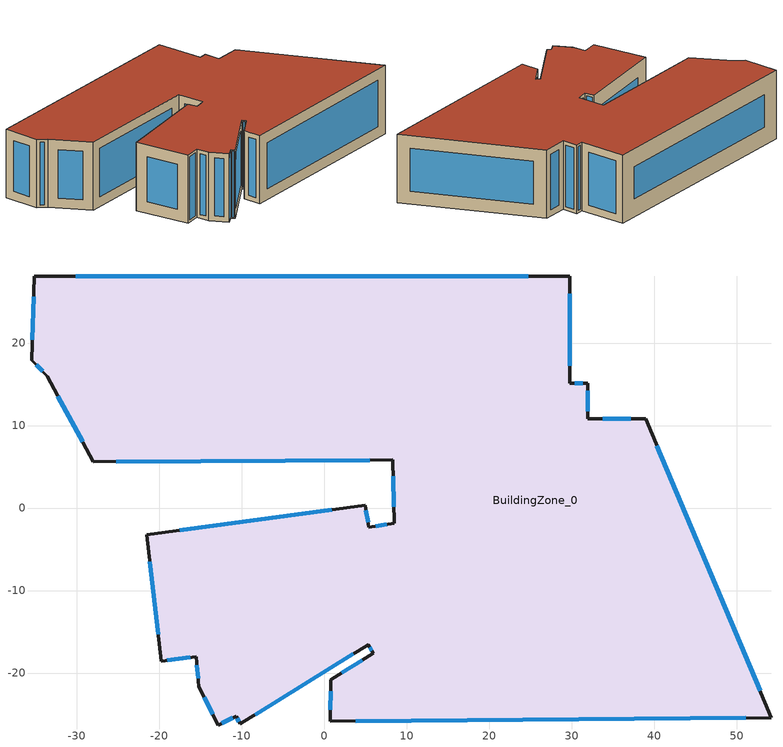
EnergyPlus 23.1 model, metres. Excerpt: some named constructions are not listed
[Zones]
BuildingZone_0
 floor outside (90.1-2019 Nonresidential CZ 1 Exterior Floor (Mass)): 29.72,28.12 29.72,15.13 31.92,15.13 31.93,10.8 38.93,10.81 54.17,-25.4 0.69,-25.86 0.76,-20.81 5.94,-17.59 5.3,-16.55 -10.21,-26.18 -10.71,-25.22 -12.86,-26.3 -15.23,-21.65 -15.54,-18 -19.78,-18.55 -21.54,-3.26 4.92,0.34 5.39,-2.33 8.43,-1.83 8.28,5.84 -28.01,5.62 -33.63,15.98 -35.49,17.93 -35.17,28.07 z0
 wall outside (90.1-2019 Nonresidential CZ 1 Exterior Wall (Mass)): 29.72,15.13 29.72,28.12 -35.17,28.07 -35.49,17.93 -33.63,15.98 -28.01,5.62 8.28,5.84 8.43,-1.83 5.39,-2.33 4.92,0.34 -21.54,-3.26 -19.78,-18.55 -15.54,-18 -15.23,-21.65 -12.86,-26.3 -10.71,-25.22 -10.21,-26.18 5.3,-16.55 5.94,-17.59 0.76,-20.81 0.69,-25.86 54.17,-25.4 38.93,10.81 31.93,10.8 31.92,15.13 29.72,15.13 z0:19.13
 window (DoublePaneLoEe2): 29.72,17.27 29.72,25.98 z2.14:16.98; 31.29,15.13 30.35,15.13 z0.63:18.5; 31.93,11.72 31.92,14.21 z0.92:18.21; 37.15,10.81 33.71,10.81 z1.78:17.35; 52.81,-22.16 40.29,7.58 z3.51:15.62; 3.77,-25.83 51.09,-25.43 z3.08:16.05; 0.74,-22.21 0.71,-24.46 z1.4:17.73; 4.59,-18.43 2.11,-19.98 z1.59:17.54; 5.49,-16.87 5.75,-17.28 z0.37:18.76; -8.42,-25.07 3.51,-17.66 z2.1:17.02; -10.56,-25.51 -10.36,-25.89 z0.33:18.8; -12.46,-26.1 -11.11,-25.42 z0.45:18.68; -14.58,-22.94 -13.51,-25.02 z1.44:17.68; -15.45,-19.05 -15.32,-20.61 z1.05:18.08; -19.04,-18.45 -16.28,-18.1 z0.75:18.38; -21.17,-6.5 -20.15,-15.31 z3.26:15.87; 0.89,-0.2 -17.52,-2.71 z4.06:15.06; 5.28,-1.74 5.02,-0.25 z0.6:18.52; 7.58,-1.97 6.24,-2.19 z0.86:18.26; 8.32,3.84 8.39,0.16 z1.99:17.13; -25.22,5.63 5.49,5.82 z2.78:16.34; -32.32,13.57 -29.32,8.04 z2.75:16.38; -34.95,17.36 -34.17,16.56 z0.79:18.34; -35.25,25.6 -35.41,20.4 z2.47:16.65; 24.69,28.12 -30.13,28.07 z5.04:14.09
 roof outside (90.1-2019 Nonresidential CZ 1 Exterior Roof (Mass)): 29.72,28.12 -35.17,28.07 -35.49,17.93 -33.63,15.98 -28.01,5.62 8.28,5.84 8.43,-1.83 5.39,-2.33 4.92,0.34 -21.54,-3.26 -19.78,-18.55 -15.54,-18 -15.23,-21.65 -12.86,-26.3 -10.71,-25.22 -10.21,-26.18 5.3,-16.55 5.94,-17.59 0.76,-20.81 0.69,-25.86 54.17,-25.4 38.93,10.81 31.93,10.8 31.92,15.13 29.72,15.13 z19.13
[Schedule:Day:Hourly]
1f1f2d52-0be3-4a00-9257-feec2c557a5e: Fraction, 0, 0, 0, 0, 0, 0, 0, 0, 0, 0, 0, 0, 0, 0, 0, 0, 0, 0, 0, 0, 0, 0, 0, 0
4a057172-9cf6-4f95-86eb-5124c381581a: Fraction, 0, 0, 0, 0, 0, 0, 0, 0, 1, 1, 1, 1, 1, 1, 1, 1, 1, 1, 1, 0, 0, 0, 0, 0
67358f9e-0613-4e05-ab37-44b8a0643213: Fraction, 0, 0, 0, 0, 0, 0, 0, 0, 0, 1, 1, 1, 1, 1, 1, 1, 0, 0, 0, 0, 0, 0, 0, 0
9f7b6c0f-7bae-4b67-b9f9-ae2221a21078: Fraction, 0, 0, 0, 0, 0, 0, 0, 0, 1, 1, 1, 1, 1, 1, 1, 1, 1, 0, 0, 0, 0, 0, 0, 0
2a67c3d5-a9a7-444e-84cb-612d9764cd48: Fraction, 0, 0, 0, 0, 0, 0, 0, 0, 0, 1, 1, 1, 1, 1, 1, 1, 1, 1, 1, 1, 1, 0, 0, 0
5b34da74-e1d1-4135-8274-3a44e26a22a6: Fraction, 0, 0, 0, 0, 0, 0, 0, 0, 0, 1, 1, 1, 1, 1, 1, 1, 1, 1, 1, 0, 0, 0, 0, 0
e77d9b2d-f852-49d0-969e-dd344eb9468c: Fraction, 0, 0, 0, 0, 0, 0, 0, 0, 0, 1, 1, 1, 1, 1, 1, 1, 1, 1, 0, 0, 0, 0, 0, 0
4052d63c-edda-4f6c-a213-369435b7947d: Fraction, 1, 1, 1, 1, 1, 1, 1, 1, 1, 0, 0, 0, 0, 0, 0, 0, 0, 0, 1, 1, 1, 1, 1, 1
f49a49d0-e209-4e05-b05c-0a2add536f8b: Fraction, 1, 1, 1, 1, 1, 1, 1, 1, 1, 0, 0, 0, 0, 0, 0, 0, 0, 0, 0, 1, 1, 1, 1, 1
ce89fe6c-e17d-4719-a7c5-c63c88f7b193: Fraction, 0, 0, 0, 0, 0, 0, 0, 0, 1, 1, 1, 1, 1, 1, 1, 1, 1, 1, 1, 1, 1, 1, 1, 1
90482d95-4a09-48bd-94ee-7211d9a30a63: Fraction, 0, 0, 0, 0, 0, 0, 0, 0, 1, 1, 1, 1, 0, 0, 0, 0, 0, 1, 1, 1, 1, 1, 1, 1
6e2275f8-87ef-49bf-82c3-5d22059720b5: Fraction, 0, 0, 0, 0, 0, 0, 0, 0, 1, 1, 1, 0, 0, 0, 0, 0, 1, 1, 1, 1, 1, 1, 1, 1
d1f89f4f-adcc-457e-8f0b-918d964adeb6: Fraction, 0, 0, 0, 0, 0, 0, 0, 0, 1, 1, 1, 0, 0, 0, 0, 0, 0, 0, 1, 1, 1, 1, 1, 1
63a04703-a34c-4698-a919-b69db3502c10: Fraction, 1, 1, 1, 1, 1, 1, 1, 1, 1, 1, 0, 0, 0, 0, 0, 0, 0, 0, 1, 1, 1, 1, 1, 1
1c8c4529-8563-48a7-bad4-89e8ab2a0e38: Fraction, 1, 0, 0, 0, 0, 0, 0, 0, 0, 1, 1, 0, 0, 0, 0, 0, 1, 1, 1, 1, 1, 1, 1, 1
1351357e-6e0b-41af-b91e-e8d9812992ea: Fraction, 1, 1, 1, 1, 1, 1, 1, 1, 1, 0, 0, 0, 0, 0, 0, 0, 0, 1, 1, 1, 1, 1, 1, 1
5e8b753d-8a97-4214-99cb-13c83a3e8b06: Fraction, 1, 1, 1, 1, 1, 0, 0, 0, 1, 1, 1, 0, 0, 0, 0, 0, 1, 1, 1, 1, 1, 1, 1, 1
0c721650-1391-4179-919c-bca5a3a24513: Fraction, 0, 0, 0, 0, 0, 0, 0, 0, 1, 1, 1, 0, 0, 0, 1, 1, 0, 0, 1, 1, 1, 1, 1, 0
56b7821f-1ecd-4b64-8698-c7c49fe5b718: Fraction, 1, 1, 1, 1, 1, 1, 1, 1, 1, 1, 0, 1, 0, 0, 0, 1, 1, 1, 1, 1, 1, 1, 1, 1
73a8fea3-ee07-4a48-8cc3-073628241099: Fraction, 1, 0, 0, 0, 0, 0, 0, 0, 0, 1, 0, 0, 0, 0, 0, 1, 1, 1, 1, 0, 1, 0, 0, 0
b3672003-2732-4cbd-816e-7ed92bd6a9d0: Fraction, 1, 1, 1, 1, 0, 0, 0, 0, 0, 0, 0, 1, 1, 1, 1, 1, 1, 1, 0, 1, 1, 1, 1, 1
f1628b61-1085-4547-9d75-56a794602afa: Fraction, 1, 0, 1, 1, 0, 1, 1, 0, 1, 1, 0, 0, 0, 1, 1, 0, 1, 1, 1, 1, 1, 1, 1, 1
f7bd7064-11ca-47aa-881a-b4983b16dac8: Fraction, 1, 1, 1, 1, 0, 0, 0, 0, 1, 1, 0, 0, 1, 1, 1, 1, 1, 1, 1, 1, 1, 1, 1, 1
7eed29dc-caf2-4e0e-8e6b-bd17beebe9f2: Fraction, 1, 1, 1, 1, 1, 0, 1, 1, 1, 0, 1, 0, 0, 0, 0, 0, 1, 1, 1, 1, 1, 1, 1, 0
75b91f41-70f9-4552-91aa-a01c01372cee: Fraction, 0, 0, 0, 0, 0, 0, 0, 0, 1, 0, 0, 0, 0, 0, 0, 0, 1, 1, 1, 1, 1, 1, 1, 1
ff476f65-8b98-4296-99fa-670d2ec2c690: Fraction, 1, 1, 1, 1, 1, 1, 1, 1, 1, 0, 0, 0, 0, 0, 0, 1, 1, 1, 1, 1, 1, 1, 1, 1
89fd25f9-a234-4c30-a698-7bd7ac840fcb: Fraction, 1, 0, 1, 1, 0, 0, 0, 0, 1, 0, 0, 0, 0, 0, 0, 0, 0, 0, 1, 1, 1, 1, 1, 1
fbda1bdf-072c-4c3c-beb0-96380ac15c96: Fraction, 1, 1, 0, 0, 0, 0, 0, 0, 1, 1, 1, 1, 1, 0, 1, 0, 0, 1, 1, 1, 1, 1, 1, 1
8fedecea-965c-4c14-bfa1-0b12280acaac: Fraction, 1, 1, 0, 0, 0, 0, 0, 0, 0, 0, 1, 1, 1, 1, 1, 1, 1, 1, 1, 1, 0, 1, 1, 1
b43e7e2a-dc72-45fc-afc4-933172cf69b4: Fraction, 0, 0, 0, 0, 0, 1, 1, 1, 1, 1, 1, 0, 0, 0, 0, 0, 0, 1, 1, 1, 1, 1, 1, 1
8a471398-0ab5-48b2-8e4a-ee75c89c80ca: Fraction, 1, 0, 0, 0, 0, 0, 0, 1, 1, 1, 1, 1, 1, 1, 1, 1, 0, 0, 0, 0, 0, 0, 0, 0
ef2d2da4-86cb-4de9-b7a6-5d22f51a2ea7: Fraction, 1, 0, 1, 1, 0, 1, 1, 1, 1, 1, 1, 1, 0, 1, 1, 1, 1, 1, 1, 1, 1, 1, 1, 1
2695e4e8-601b-4787-8120-97c813eb2c33: Fraction, 1, 0, 0, 0, 0, 0, 0, 0, 0, 0, 1, 1, 1, 1, 1, 0, 0, 1, 1, 1, 1, 1, 1, 1
dc7326ac-6b4f-4e05-adb6-34ca6235ac04: Fraction, 0, 0, 0, 1, 0, 0, 0, 0, 1, 1, 0, 0, 0, 0, 0, 0, 0, 0, 1, 1, 1, 1, 1, 1
de084db2-0a10-4ed7-863d-7a89820ba3f8: Fraction, 1, 0, 1, 1, 1, 1, 1, 1, 1, 1, 0, 1, 1, 1, 0, 0, 0, 0, 0, 1, 1, 1, 1, 0
8e271e44-d424-497a-a0fa-49ef878d9629: Fraction, 0, 0, 0, 0, 0, 1, 0, 0, 0, 1, 1, 1, 1, 0, 0, 1, 1, 1, 1, 1, 1, 1, 1, 0
3e058ecd-a6c4-4a49-aaf6-cb8ffd7a3237: Fraction, 0, 0, 0, 0, 0, 0, 1, 1, 1, 1, 1, 0, 0, 0, 0, 0, 0, 1, 1, 1, 1, 1, 1, 1
119d028c-185b-4c8c-a357-5b7682d212a9: Fraction, 1, 0, 0, 0, 0, 0, 0, 1, 1, 1, 1, 0, 0, 0, 0, 1, 1, 1, 1, 1, 1, 1, 1, 1
85542483-3029-4ab8-a5e4-6c820f80befe: Fraction, 1, 1, 0, 0, 0, 0, 0, 1, 1, 1, 0, 0, 0, 0, 1, 1, 1, 1, 1, 1, 1, 1, 1, 1
27843389-e7ea-4e1e-9451-899cba9e490d: Fraction, 0, 0, 0, 0, 0, 0, 0, 1, 1, 0, 0, 0, 1, 1, 1, 1, 1, 1, 1, 1, 1, 1, 1, 1
dddcc273-5bf0-40b0-9e55-ce839c711cd5: Fraction, 0, 0, 0, 0, 0, 0, 0, 0, 1, 0, 0, 1, 1, 1, 0, 0, 1, 1, 1, 1, 1, 1, 1, 1
57232158-1517-4dea-a037-414eabd3a7d2: Fraction, 1, 1, 1, 0, 0, 0, 1, 1, 1, 0, 0, 0, 0, 0, 0, 0, 0, 0, 1, 1, 1, 1, 1, 1
15231057-b6da-4f93-940f-1ffb6f84b3fe: Fraction, 1, 1, 1, 1, 1, 1, 1, 0, 0, 0, 0, 1, 1, 1, 1, 1, 1, 1, 1, 1, 1, 1, 1, 0
aed3333c-d0ed-441a-a5ec-4830fa531c61: Fraction, 0, 0, 0, 0, 0, 0, 0, 0, 1, 1, 1, 0, 0, 0, 0, 1, 1, 1, 0, 0, 0, 0, 0, 0
13188003-7498-40e2-8ccf-9139d4551ec7: Fraction, 0, 0, 0, 0, 0, 0, 0, 0, 0, 0, 0, 0, 0, 0, 0, 1, 1, 1, 1, 0, 0, 0, 1, 0
91428bdd-f12f-4616-9f29-0bd5c9a2969e: Fraction, 0, 0, 0, 0, 0, 0, 0, 0, 1, 1, 0, 0, 1, 0, 1, 1, 1, 1, 1, 1, 1, 1, 1, 0
174f743e-8dce-446c-a0b3-cb7c87ef80ee: Fraction, 0, 0, 0, 0, 0, 0, 0, 1, 1, 1, 0, 1, 1, 1, 1, 1, 1, 1, 1, 0, 0, 0, 0, 0
111ddb36-2ce7-4fc2-886a-f2cd4fab0afb: Fraction, 0, 0, 0, 0, 0, 1, 1, 1, 1, 1, 0, 0, 0, 0, 0, 0, 0, 1, 1, 1, 1, 1, 1, 1
9d4494b0-7664-4e36-8821-761efd9d7c50: Fraction, 0, 0, 0, 0, 0, 0, 0, 0, 0, 0, 1, 1, 1, 1, 1, 1, 0, 1, 1, 1, 1, 1, 1, 1
e285fa22-495a-47ab-aa93-76fb5dbce336: Fraction, 0, 0, 0, 0, 0, 0, 0, 0, 0, 0, 0, 0, 1, 1, 1, 1, 1, 1, 1, 1, 1, 0, 0, 0
8c38015d-8766-4975-97b2-eb3f15432207: Fraction, 0, 0, 0, 0, 0, 0, 0, 1, 1, 1, 0, 0, 0, 0, 0, 0, 0, 1, 1, 1, 1, 0, 0, 0
733253e6-ede6-4938-910d-5d2ca86a43a7: Fraction, 0, 0, 0, 0, 0, 0, 0, 0, 1, 1, 0, 0, 0, 0, 1, 0, 0, 0, 0, 0, 0, 0, 0, 0
83eaae41-9a6d-44d0-9d67-82e8e94cf0fa: Fraction, 0, 0, 0, 0, 0, 0, 0, 0, 0, 1, 1, 1, 1, 0, 1, 1, 1, 1, 1, 1, 1, 1, 1, 1
088d3a1d-2d9c-464b-9322-da9d7270cfe3: Fraction, 0, 0, 0, 0, 0, 0, 0, 0, 1, 0, 0, 0, 0, 0, 0, 0, 0, 1, 0, 0, 0, 0, 0, 0
90cdfdec-273f-4f9f-88ba-76e5add11c9c: Fraction, 0, 0, 0, 0, 0, 0, 0, 0, 1, 1, 0, 0, 0, 0, 0, 0, 1, 1, 1, 1, 1, 1, 0, 0
bad58ae2-a16f-4b97-97d6-c5cb08a59ea4: Fraction, 0, 0, 0, 0, 0, 0, 0, 1, 1, 1, 0, 0, 0, 1, 1, 1, 1, 0, 0, 0, 0, 0, 0, 0
4c6052ca-230a-44ee-a5f5-03236e9e5416: Fraction, 0, 0, 0, 0, 0, 0, 0, 0, 1, 1, 0, 0, 0, 0, 0, 0, 0, 1, 1, 1, 1, 1, 1, 0
eb53ecd7-b67d-4b62-aae2-5faaae7e4b0b: Fraction, 0, 0, 0, 0, 1, 0, 0, 1, 1, 1, 1, 0, 0, 0, 0, 0, 1, 1, 1, 1, 1, 1, 1, 1
f3ac6356-ebb1-4f73-91df-0b6ff02a4822: Fraction, 1, 1, 1, 1, 1, 0, 0, 0, 1, 1, 1, 1, 1, 0, 1, 1, 1, 1, 1, 1, 1, 1, 1, 1
8caf8e41-c2ac-4603-a18d-ccf4e234e43b: Fraction, 0, 0, 0, 0, 0, 0, 0, 0, 1, 1, 0, 0, 0, 0, 1, 1, 1, 1, 1, 1, 1, 1, 1, 1
e873cbe0-e4ff-4534-a7ea-d54c26789bc5: Fraction, 1, 1, 1, 1, 1, 1, 1, 0, 1, 1, 1, 1, 1, 0, 1, 1, 1, 1, 1, 1, 1, 1, 0, 0
cf213ab8-e53c-4790-91d8-0b390b51dfec: Fraction, 0, 0, 0, 0, 0, 0, 0, 0, 1, 1, 1, 0, 1, 1, 1, 1, 1, 1, 1, 1, 1, 0, 0, 0
e32bd949-e230-4228-bba8-f777341fbb40: Fraction, 0, 0, 0, 0, 0, 0, 0, 0, 1, 1, 1, 1, 0, 0, 0, 1, 1, 1, 1, 1, 1, 1, 0, 0
f0fef6ba-4974-4f1c-921a-88ed7d904b65: Fraction, 0, 0, 0, 0, 0, 0, 0, 0, 0, 1, 1, 1, 0, 0, 1, 1, 1, 1, 1, 0, 0, 0, 0, 0
082312aa-82ff-462d-a8ea-a7d55e5c8512: Fraction, 0, 0, 0, 0, 0, 0, 0, 0, 1, 0, 1, 1, 0, 0, 0, 0, 0, 0, 0, 0, 0, 0, 0, 0
d2c83f2d-580a-4c5c-a202-1d21d5ea9f64: Fraction, 0, 0, 0, 0, 0, 0, 0, 0, 1, 1, 0, 1, 1, 1, 1, 1, 1, 1, 0, 0, 0, 0, 0, 0
85918146-cc4b-464f-b032-7bb2410f873f: Fraction, 0, 0, 0, 0, 0, 0, 0, 0, 0, 1, 1, 1, 1, 0, 1, 1, 1, 1, 0, 0, 0, 0, 0, 0
5840f135-7cff-404d-9afc-ad63922bd6e9: Fraction, 0, 0, 0, 0, 0, 0, 0, 0, 0, 1, 1, 1, 0, 1, 1, 1, 1, 1, 1, 1, 1, 1, 1, 0
f224dde5-a401-40b4-8baf-a1f639f9b559: Fraction, 0, 0, 0, 0, 0, 0, 0, 0, 0, 1, 1, 1, 0, 0, 0, 0, 1, 0, 0, 0, 0, 0, 0, 0
47201442-172b-44da-9ea5-ab53bfe3958e: Fraction, 0, 0, 0, 0, 0, 0, 0, 0, 1, 1, 0, 0, 1, 1, 1, 1, 0, 0, 0, 0, 0, 0, 0, 0
dbd9e1aa-1713-44be-8330-ac68d297d8b9: Fraction, 0, 0, 0, 0, 0, 0, 0, 0, 1, 1, 1, 1, 0, 0, 0, 0, 0, 0, 0, 0, 0, 0, 0, 0
0dd28034-3f19-4e2f-a13a-f3043c71bcc3: Fraction, 0, 0, 0, 0, 0, 0, 0, 0, 1, 1, 1, 1, 1, 1, 1, 0, 0, 0, 0, 0, 0, 0, 0, 0
5d2e83d9-40f7-445d-b61b-236e0159284a: Fraction, 0, 0, 0, 0, 0, 0, 0, 0, 0, 0, 0, 0, 0, 0, 0, 1, 1, 1, 0, 0, 0, 0, 0, 0
be782dcf-686a-477e-ac65-b84bf788a7ec: Fraction, 0, 0, 0, 0, 0, 0, 0, 0, 1, 0, 0, 0, 0, 0, 0, 0, 0, 0, 0, 0, 0, 0, 0, 0
a0742af8-99f7-4361-a234-4fd6362cad82: Fraction, 0, 0, 0, 0, 0, 0, 0, 0, 0, 1, 1, 1, 1, 1, 1, 1, 0, 0, 1, 1, 1, 1, 0, 0
8045c732-2e65-4460-95e8-a9ec558d68fa: Fraction, 0, 0, 0, 0, 0, 0, 0, 1, 1, 1, 0, 0, 0, 0, 0, 0, 0, 1, 1, 1, 1, 1, 1, 1
a19894fd-0e24-4891-839c-03bb2a155bfd: Fraction, 1, 0, 0, 0, 0, 0, 0, 0, 1, 1, 0, 1, 0, 0, 0, 1, 1, 1, 1, 1, 1, 1, 1, 0
afde7301-a034-42f7-bd82-b7d16b96a72a: Fraction, 0, 0, 0, 0, 0, 0, 0, 0, 1, 1, 1, 0, 0, 0, 1, 1, 1, 0, 0, 0, 0, 0, 0, 0
4e625444-fb06-49b1-b72e-fe77bd22359a: Fraction, 0, 0, 0, 0, 0, 0, 0, 0, 1, 1, 0, 0, 0, 0, 0, 0, 0, 0, 1, 1, 1, 1, 0, 0
53f3834e-f8ed-451a-882f-adf493c27530: Fraction, 0, 0, 0, 0, 0, 0, 0, 0, 1, 1, 0, 1, 1, 1, 0, 0, 0, 0, 0, 0, 0, 0, 0, 0
26a68c69-01a6-426b-ace8-0b9bbe7e8faf: Fraction, 0, 0, 0, 0, 0, 0, 0, 0, 1, 1, 1, 0, 0, 1, 1, 1, 1, 1, 1, 1, 0, 0, 0, 0
0c5dda05-5e25-468e-bd9b-f2f3bbb93c08: Fraction, 0, 0, 0, 0, 0, 0, 0, 0, 1, 1, 0, 0, 0, 0, 1, 1, 0, 1, 1, 1, 1, 0, 0, 0
a93c1464-fa51-48b4-abd3-daafe5a0ba31: Fraction, 0, 0, 0, 0, 0, 0, 0, 0, 0, 1, 0, 0, 0, 0, 0, 0, 0, 1, 1, 1, 1, 1, 0, 0
0413283e-3596-4e41-912c-16bbff195a6a: Fraction, 0, 0, 0, 0, 0, 0, 0, 0, 1, 1, 0, 0, 0, 1, 0, 0, 1, 1, 0, 0, 0, 0, 0, 0
07af94a3-bb39-40b9-b035-c7098e5345e5: Fraction, 0, 0, 0, 0, 0, 0, 0, 0, 0, 1, 1, 1, 1, 0, 1, 1, 1, 1, 1, 1, 1, 0, 0, 0
55893b24-2d1b-460d-a191-e875fac2b3df: Fraction, 0, 0, 0, 0, 0, 0, 0, 0, 1, 1, 1, 0, 0, 0, 0, 1, 1, 1, 1, 1, 1, 1, 1, 1
e59fe98d-94bd-4d46-8efd-c177b2befde0: Fraction, 1, 0, 0, 0, 0, 0, 0, 1, 1, 1, 0, 0, 0, 0, 1, 1, 1, 1, 1, 1, 0, 0, 0, 1
170de19b-b45e-4c0e-a08f-fc63d5d0aa69: Fraction, 1, 1, 1, 1, 1, 1, 1, 1, 1, 1, 1, 0, 0, 1, 1, 0, 1, 1, 1, 1, 1, 1, 1, 1
0a662b01-0941-4ca1-9241-1c44cab30a5c: Fraction, 1, 1, 1, 1, 1, 1, 1, 1, 1, 1, 1, 0, 0, 0, 0, 1, 1, 1, 1, 1, 1, 1, 1, 1
3a8da860-9b6a-4af4-bf2f-6abcc1439532: Fraction, 1, 1, 1, 1, 1, 1, 1, 1, 1, 1, 1, 0, 1, 1, 1, 1, 1, 1, 1, 1, 1, 1, 1, 1
f4ead4c0-8883-43eb-9c75-40c970b9c574: Fraction, 1, 1, 1, 1, 0, 1, 1, 1, 1, 1, 1, 0, 0, 0, 1, 1, 1, 1, 1, 1, 1, 1, 1, 1
9b2b856d-4af1-405f-ae0c-ec04a6c86a90: Fraction, 1, 1, 1, 1, 0, 1, 1, 1, 1, 1, 1, 0, 0, 0, 1, 0, 0, 0, 1, 1, 0, 0, 0, 0
77030b9f-1e4e-4965-a630-2b1b36119d46: Fraction, 0, 0, 0, 1, 0, 0, 0, 0, 1, 0, 0, 0, 0, 0, 0, 0, 0, 0, 0, 0, 0, 0, 0, 0
39931161-0016-418f-81ed-fdd57d992c0c: Fraction, 0, 0, 0, 0, 0, 0, 0, 0, 0, 1, 1, 1, 0, 0, 1, 1, 0, 0, 0, 0, 0, 0, 0, 0
bd66b39f-228d-4204-8e89-beaf15656e87: Fraction, 0, 0, 0, 0, 0, 0, 0, 0, 0, 1, 1, 0, 0, 1, 0, 1, 0, 0, 1, 0, 1, 1, 0, 1
f697ea73-e4b7-4a1a-ba31-b26e65e12b65: Fraction, 1, 0, 0, 0, 0, 0, 0, 0, 0, 0, 0, 0, 0, 1, 1, 1, 1, 1, 1, 1, 0, 0, 0, 0
2a577bbf-e134-4fe6-8f95-f975ebeaa4ae: Fraction, 0, 0, 0, 0, 0, 0, 0, 0, 0, 0, 0, 0, 1, 1, 1, 1, 1, 1, 1, 0, 0, 0, 0, 0
7cf3a704-ba87-4eb0-b3a8-9bffd875c2e5: Fraction, 0, 0, 0, 0, 0, 0, 0, 0, 0, 0, 0, 0, 0, 0, 1, 0, 0, 0, 1, 0, 0, 0, 0, 0
c2e48d10-a057-463c-88b7-b7c779927421: Fraction, 0, 0, 0, 0, 0, 0, 0, 0, 0, 1, 1, 1, 1, 1, 1, 1, 1, 1, 1, 1, 0, 0, 0, 0
37cceb73-4cfe-4ddb-b58f-61594d3d8e9e: Fraction, 0, 0, 0, 0, 0, 0, 0, 0, 1, 1, 1, 1, 0, 0, 0, 0, 1, 1, 1, 1, 1, 1, 0, 1
23154052-71e1-4817-8cf9-49ba8bac939a: Fraction, 0, 0, 0, 0, 0, 0, 0, 0, 0, 0, 1, 0, 0, 0, 0, 1, 1, 1, 1, 1, 0, 0, 0, 1
73d25baa-0a3f-43d7-aba1-3aadf26897c8: Fraction, 0, 0, 0, 0, 0, 0, 0, 0, 0, 1, 1, 1, 1, 0, 0, 0, 0, 0, 0, 0, 0, 0, 0, 0
a381c97f-777c-4bda-9236-335ed4e8d1d6: Fraction, 0, 0, 0, 0, 0, 0, 0, 0, 0, 0, 1, 1, 1, 1, 1, 1, 1, 0, 1, 0, 0, 0, 0, 0
5f2632aa-b2e0-4ebc-9fd9-245d09c4021c: Fraction, 0, 0, 0, 0, 0, 0, 0, 0, 1, 1, 1, 1, 0, 1, 0, 1, 0, 0, 0, 0, 1, 0, 0, 0
36a3134a-660f-40ab-b35c-fe4104562fb1: Fraction, 0, 0, 0, 0, 0, 0, 0, 0, 1, 1, 1, 1, 0, 1, 1, 1, 1, 1, 1, 1, 1, 0, 0, 0
aa82eaec-19aa-4ef1-998b-34b863a0dc9b: Fraction, 0, 0, 0, 0, 0, 0, 0, 0, 1, 1, 1, 0, 1, 0, 0, 1, 1, 1, 1, 1, 1, 1, 1, 0
b3705ad0-f4c7-4de7-b0a6-8920d37213d5: Fraction, 0, 0, 1, 1, 0, 0, 1, 0, 1, 1, 1, 1, 0, 1, 1, 1, 1, 1, 1, 1, 1, 1, 1, 1
69995107-9963-4bad-bd45-18eef34273b0: Fraction, 1, 1, 0, 1, 1, 1, 0, 1, 1, 1, 1, 1, 1, 0, 0, 1, 1, 1, 1, 1, 1, 1, 1, 1
1b3d8949-cde8-493e-a178-ea915e8ca42e: Fraction, 1, 1, 1, 1, 1, 1, 1, 1, 1, 1, 1, 0, 0, 0, 0, 0, 1, 1, 1, 1, 1, 1, 0, 1
76ceaab1-28e2-4132-938e-9225d5a71cab: Fraction, 0, 0, 1, 1, 0, 1, 1, 0, 1, 1, 1, 0, 0, 0, 0, 1, 1, 1, 1, 1, 1, 1, 1, 1
51052349-ac5d-4edc-a7f9-f3b448e6e610: Fraction, 1, 0, 1, 0, 0, 0, 0, 0, 1, 1, 1, 0, 0, 0, 0, 0, 1, 1, 1, 1, 1, 1, 1, 1
4c6eebf1-9e0f-4f1a-af17-42c25a7cd94b: Fraction, 1, 0, 0, 0, 0, 0, 0, 0, 1, 1, 1, 1, 0, 0, 0, 0, 1, 1, 1, 1, 1, 1, 1, 1
411c8c64-463a-40ea-9f98-3120702e0ba0: Fraction, 1, 1, 1, 0, 0, 1, 1, 0, 1, 1, 1, 0, 0, 0, 0, 0, 1, 1, 1, 1, 1, 1, 1, 1
38e3164e-3416-4a16-8a53-fe1f0c2b4524: Fraction, 1, 0, 0, 0, 0, 1, 1, 0, 1, 1, 1, 1, 1, 1, 1, 1, 1, 1, 1, 1, 1, 1, 0, 0
[Schedule:Week:Daily]
NatVentAvail_BuildingZone_0_35: 0c721650-1391-4179-919c-bca5a3a24513, 56b7821f-1ecd-4b64-8698-c7c49fe5b718, 90482d95-4a09-48bd-94ee-7211d9a30a63, 73a8fea3-ee07-4a48-8cc3-073628241099, 6e2275f8-87ef-49bf-82c3-5d22059720b5, b3672003-2732-4cbd-816e-7ed92bd6a9d0, f1628b61-1085-4547-9d75-56a794602afa, 0c721650-1391-4179-919c-bca5a3a24513, 0c721650-1391-4179-919c-bca5a3a24513, 0c721650-1391-4179-919c-bca5a3a24513, 0c721650-1391-4179-919c-bca5a3a24513, 0c721650-1391-4179-919c-bca5a3a24513
NatVentAvail_BuildingZone_0_36: f7bd7064-11ca-47aa-881a-b4983b16dac8, 1c8c4529-8563-48a7-bad4-89e8ab2a0e38, 7eed29dc-caf2-4e0e-8e6b-bd17beebe9f2, 75b91f41-70f9-4552-91aa-a01c01372cee, ff476f65-8b98-4296-99fa-670d2ec2c690, 89fd25f9-a234-4c30-a698-7bd7ac840fcb, f49a49d0-e209-4e05-b05c-0a2add536f8b, f7bd7064-11ca-47aa-881a-b4983b16dac8, f7bd7064-11ca-47aa-881a-b4983b16dac8, f7bd7064-11ca-47aa-881a-b4983b16dac8, f7bd7064-11ca-47aa-881a-b4983b16dac8, f7bd7064-11ca-47aa-881a-b4983b16dac8
NatVentAvail_BuildingZone_0_37: 63a04703-a34c-4698-a919-b69db3502c10, fbda1bdf-072c-4c3c-beb0-96380ac15c96, 8fedecea-965c-4c14-bfa1-0b12280acaac, b43e7e2a-dc72-45fc-afc4-933172cf69b4, 8a471398-0ab5-48b2-8e4a-ee75c89c80ca, ce89fe6c-e17d-4719-a7c5-c63c88f7b193, ef2d2da4-86cb-4de9-b7a6-5d22f51a2ea7, 63a04703-a34c-4698-a919-b69db3502c10, 63a04703-a34c-4698-a919-b69db3502c10, 63a04703-a34c-4698-a919-b69db3502c10, 63a04703-a34c-4698-a919-b69db3502c10, 63a04703-a34c-4698-a919-b69db3502c10
NatVentAvail_BuildingZone_0_38: 2695e4e8-601b-4787-8120-97c813eb2c33, dc7326ac-6b4f-4e05-adb6-34ca6235ac04, f7bd7064-11ca-47aa-881a-b4983b16dac8, de084db2-0a10-4ed7-863d-7a89820ba3f8, 8e271e44-d424-497a-a0fa-49ef878d9629, 3e058ecd-a6c4-4a49-aaf6-cb8ffd7a3237, 119d028c-185b-4c8c-a357-5b7682d212a9, 2695e4e8-601b-4787-8120-97c813eb2c33, 2695e4e8-601b-4787-8120-97c813eb2c33, 2695e4e8-601b-4787-8120-97c813eb2c33, 2695e4e8-601b-4787-8120-97c813eb2c33, 2695e4e8-601b-4787-8120-97c813eb2c33
NatVentAvail_BuildingZone_0_39: 4052d63c-edda-4f6c-a213-369435b7947d, 85542483-3029-4ab8-a5e4-6c820f80befe, e77d9b2d-f852-49d0-969e-dd344eb9468c, 27843389-e7ea-4e1e-9451-899cba9e490d, dddcc273-5bf0-40b0-9e55-ce839c711cd5, 57232158-1517-4dea-a037-414eabd3a7d2, 63a04703-a34c-4698-a919-b69db3502c10, 4052d63c-edda-4f6c-a213-369435b7947d, 4052d63c-edda-4f6c-a213-369435b7947d, 4052d63c-edda-4f6c-a213-369435b7947d, 4052d63c-edda-4f6c-a213-369435b7947d, 4052d63c-edda-4f6c-a213-369435b7947d
NatVentAvail_BuildingZone_0_40: 1351357e-6e0b-41af-b91e-e8d9812992ea, 15231057-b6da-4f93-940f-1ffb6f84b3fe, aed3333c-d0ed-441a-a5ec-4830fa531c61, 13188003-7498-40e2-8ccf-9139d4551ec7, 91428bdd-f12f-4616-9f29-0bd5c9a2969e, 174f743e-8dce-446c-a0b3-cb7c87ef80ee, 111ddb36-2ce7-4fc2-886a-f2cd4fab0afb, 1351357e-6e0b-41af-b91e-e8d9812992ea, 1351357e-6e0b-41af-b91e-e8d9812992ea, 1351357e-6e0b-41af-b91e-e8d9812992ea, 1351357e-6e0b-41af-b91e-e8d9812992ea, 1351357e-6e0b-41af-b91e-e8d9812992ea
NatVentAvail_BuildingZone_0_41: 9d4494b0-7664-4e36-8821-761efd9d7c50, e285fa22-495a-47ab-aa93-76fb5dbce336, 8c38015d-8766-4975-97b2-eb3f15432207, 733253e6-ede6-4938-910d-5d2ca86a43a7, 83eaae41-9a6d-44d0-9d67-82e8e94cf0fa, 088d3a1d-2d9c-464b-9322-da9d7270cfe3, 90cdfdec-273f-4f9f-88ba-76e5add11c9c, 9d4494b0-7664-4e36-8821-761efd9d7c50, 9d4494b0-7664-4e36-8821-761efd9d7c50, 9d4494b0-7664-4e36-8821-761efd9d7c50, 9d4494b0-7664-4e36-8821-761efd9d7c50, 9d4494b0-7664-4e36-8821-761efd9d7c50
NatVentAvail_BuildingZone_0_42: bad58ae2-a16f-4b97-97d6-c5cb08a59ea4, 4c6052ca-230a-44ee-a5f5-03236e9e5416, eb53ecd7-b67d-4b62-aae2-5faaae7e4b0b, f3ac6356-ebb1-4f73-91df-0b6ff02a4822, 8caf8e41-c2ac-4603-a18d-ccf4e234e43b, e873cbe0-e4ff-4534-a7ea-d54c26789bc5, cf213ab8-e53c-4790-91d8-0b390b51dfec, bad58ae2-a16f-4b97-97d6-c5cb08a59ea4, bad58ae2-a16f-4b97-97d6-c5cb08a59ea4, bad58ae2-a16f-4b97-97d6-c5cb08a59ea4, bad58ae2-a16f-4b97-97d6-c5cb08a59ea4, bad58ae2-a16f-4b97-97d6-c5cb08a59ea4
NatVentAvail_BuildingZone_0_43: e32bd949-e230-4228-bba8-f777341fbb40, 67358f9e-0613-4e05-ab37-44b8a0643213, f0fef6ba-4974-4f1c-921a-88ed7d904b65, 082312aa-82ff-462d-a8ea-a7d55e5c8512, d2c83f2d-580a-4c5c-a202-1d21d5ea9f64, 85918146-cc4b-464f-b032-7bb2410f873f, 5840f135-7cff-404d-9afc-ad63922bd6e9, e32bd949-e230-4228-bba8-f777341fbb40, e32bd949-e230-4228-bba8-f777341fbb40, e32bd949-e230-4228-bba8-f777341fbb40, e32bd949-e230-4228-bba8-f777341fbb40, e32bd949-e230-4228-bba8-f777341fbb40
NatVentAvail_BuildingZone_0_44: f224dde5-a401-40b4-8baf-a1f639f9b559, 47201442-172b-44da-9ea5-ab53bfe3958e, dbd9e1aa-1713-44be-8330-ac68d297d8b9, 0dd28034-3f19-4e2f-a13a-f3043c71bcc3, 5d2e83d9-40f7-445d-b61b-236e0159284a, be782dcf-686a-477e-ac65-b84bf788a7ec, a0742af8-99f7-4361-a234-4fd6362cad82, f224dde5-a401-40b4-8baf-a1f639f9b559, f224dde5-a401-40b4-8baf-a1f639f9b559, f224dde5-a401-40b4-8baf-a1f639f9b559, f224dde5-a401-40b4-8baf-a1f639f9b559, f224dde5-a401-40b4-8baf-a1f639f9b559
NatVentAvail_BuildingZone_0_45: 5b34da74-e1d1-4135-8274-3a44e26a22a6, d1f89f4f-adcc-457e-8f0b-918d964adeb6, 8045c732-2e65-4460-95e8-a9ec558d68fa, a19894fd-0e24-4891-839c-03bb2a155bfd, e77d9b2d-f852-49d0-969e-dd344eb9468c, afde7301-a034-42f7-bd82-b7d16b96a72a, 5b34da74-e1d1-4135-8274-3a44e26a22a6, 5b34da74-e1d1-4135-8274-3a44e26a22a6, 5b34da74-e1d1-4135-8274-3a44e26a22a6, 5b34da74-e1d1-4135-8274-3a44e26a22a6, 5b34da74-e1d1-4135-8274-3a44e26a22a6, 5b34da74-e1d1-4135-8274-3a44e26a22a6
NatVentAvail_BuildingZone_0_46: 2a67c3d5-a9a7-444e-84cb-612d9764cd48, 4c6052ca-230a-44ee-a5f5-03236e9e5416, 4e625444-fb06-49b1-b72e-fe77bd22359a, 53f3834e-f8ed-451a-882f-adf493c27530, 9f7b6c0f-7bae-4b67-b9f9-ae2221a21078, 26a68c69-01a6-426b-ace8-0b9bbe7e8faf, 0c5dda05-5e25-468e-bd9b-f2f3bbb93c08, 2a67c3d5-a9a7-444e-84cb-612d9764cd48, 2a67c3d5-a9a7-444e-84cb-612d9764cd48, 2a67c3d5-a9a7-444e-84cb-612d9764cd48, 2a67c3d5-a9a7-444e-84cb-612d9764cd48, 2a67c3d5-a9a7-444e-84cb-612d9764cd48
NatVentAvail_BuildingZone_0_47: a93c1464-fa51-48b4-abd3-daafe5a0ba31, 0413283e-3596-4e41-912c-16bbff195a6a, 07af94a3-bb39-40b9-b035-c7098e5345e5, 55893b24-2d1b-460d-a191-e875fac2b3df, e59fe98d-94bd-4d46-8efd-c177b2befde0, 170de19b-b45e-4c0e-a08f-fc63d5d0aa69, 0a662b01-0941-4ca1-9241-1c44cab30a5c, a93c1464-fa51-48b4-abd3-daafe5a0ba31, a93c1464-fa51-48b4-abd3-daafe5a0ba31, a93c1464-fa51-48b4-abd3-daafe5a0ba31, a93c1464-fa51-48b4-abd3-daafe5a0ba31, a93c1464-fa51-48b4-abd3-daafe5a0ba31
NatVentAvail_BuildingZone_0_48: 3a8da860-9b6a-4af4-bf2f-6abcc1439532, f4ead4c0-8883-43eb-9c75-40c970b9c574, 9b2b856d-4af1-405f-ae0c-ec04a6c86a90, 1f1f2d52-0be3-4a00-9257-feec2c557a5e, 77030b9f-1e4e-4965-a630-2b1b36119d46, 39931161-0016-418f-81ed-fdd57d992c0c, bd66b39f-228d-4204-8e89-beaf15656e87, 3a8da860-9b6a-4af4-bf2f-6abcc1439532, 3a8da860-9b6a-4af4-bf2f-6abcc1439532, 3a8da860-9b6a-4af4-bf2f-6abcc1439532, 3a8da860-9b6a-4af4-bf2f-6abcc1439532, 3a8da860-9b6a-4af4-bf2f-6abcc1439532
NatVentAvail_BuildingZone_0_49: f697ea73-e4b7-4a1a-ba31-b26e65e12b65, 2a577bbf-e134-4fe6-8f95-f975ebeaa4ae, 7cf3a704-ba87-4eb0-b3a8-9bffd875c2e5, c2e48d10-a057-463c-88b7-b7c779927421, 37cceb73-4cfe-4ddb-b58f-61594d3d8e9e, 23154052-71e1-4817-8cf9-49ba8bac939a, 73d25baa-0a3f-43d7-aba1-3aadf26897c8, f697ea73-e4b7-4a1a-ba31-b26e65e12b65, f697ea73-e4b7-4a1a-ba31-b26e65e12b65, f697ea73-e4b7-4a1a-ba31-b26e65e12b65, f697ea73-e4b7-4a1a-ba31-b26e65e12b65, f697ea73-e4b7-4a1a-ba31-b26e65e12b65
NatVentAvail_BuildingZone_0_50: a381c97f-777c-4bda-9236-335ed4e8d1d6, aed3333c-d0ed-441a-a5ec-4830fa531c61, 4a057172-9cf6-4f95-86eb-5124c381581a, 5f2632aa-b2e0-4ebc-9fd9-245d09c4021c, 36a3134a-660f-40ab-b35c-fe4104562fb1, aa82eaec-19aa-4ef1-998b-34b863a0dc9b, b3705ad0-f4c7-4de7-b0a6-8920d37213d5, a381c97f-777c-4bda-9236-335ed4e8d1d6, a381c97f-777c-4bda-9236-335ed4e8d1d6, a381c97f-777c-4bda-9236-335ed4e8d1d6, a381c97f-777c-4bda-9236-335ed4e8d1d6, a381c97f-777c-4bda-9236-335ed4e8d1d6
NatVentAvail_BuildingZone_0_51: 69995107-9963-4bad-bd45-18eef34273b0, 1b3d8949-cde8-493e-a178-ea915e8ca42e, 76ceaab1-28e2-4132-938e-9225d5a71cab, 51052349-ac5d-4edc-a7f9-f3b448e6e610, 4c6eebf1-9e0f-4f1a-af17-42c25a7cd94b, 411c8c64-463a-40ea-9f98-3120702e0ba0, 5e8b753d-8a97-4214-99cb-13c83a3e8b06, 69995107-9963-4bad-bd45-18eef34273b0, 69995107-9963-4bad-bd45-18eef34273b0, 69995107-9963-4bad-bd45-18eef34273b0, 69995107-9963-4bad-bd45-18eef34273b0, 69995107-9963-4bad-bd45-18eef34273b0
NatVentAvail_BuildingZone_0_52: 38e3164e-3416-4a16-8a53-fe1f0c2b4524, 38e3164e-3416-4a16-8a53-fe1f0c2b4524, 38e3164e-3416-4a16-8a53-fe1f0c2b4524, 38e3164e-3416-4a16-8a53-fe1f0c2b4524, 38e3164e-3416-4a16-8a53-fe1f0c2b4524, 38e3164e-3416-4a16-8a53-fe1f0c2b4524, 38e3164e-3416-4a16-8a53-fe1f0c2b4524, 38e3164e-3416-4a16-8a53-fe1f0c2b4524, 38e3164e-3416-4a16-8a53-fe1f0c2b4524, 38e3164e-3416-4a16-8a53-fe1f0c2b4524, 38e3164e-3416-4a16-8a53-fe1f0c2b4524, 38e3164e-3416-4a16-8a53-fe1f0c2b4524
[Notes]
----  This file was generated with Climate Studio 2.3.9530.31237
-------------------------ERL SENSORS--------------------------
Output:SQLite, Simple;
